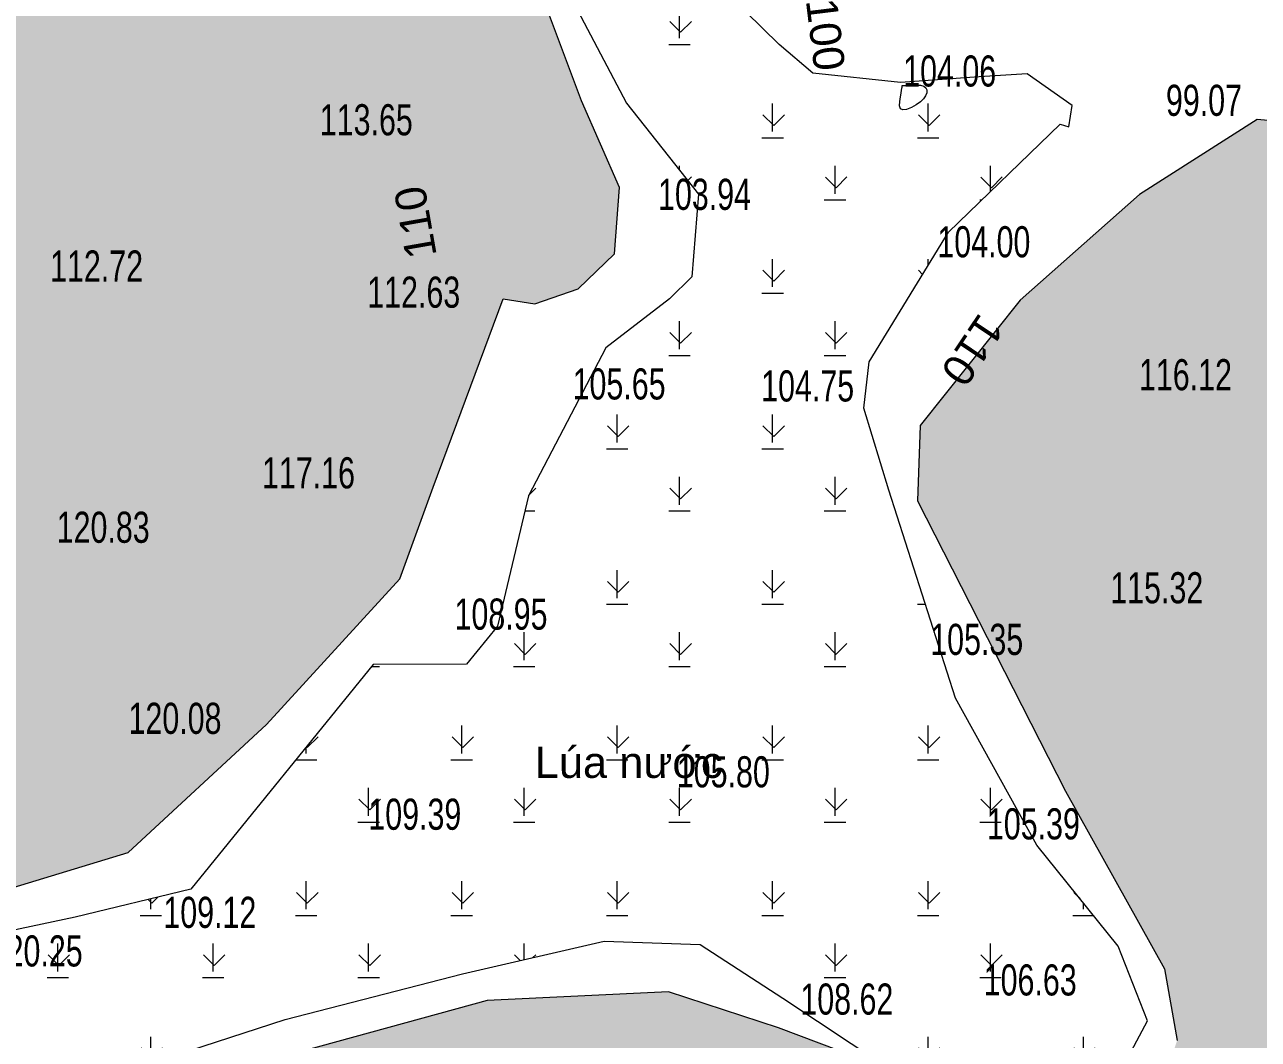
# Model space of a CAD drawing. Header units: metres. Extents: x 431006 to 434411, y 2469261 to 2473208.
# Drawn here: x 432569.8 to 432728.5, y 2471156.1 to 2471286.5 of the extents above; entities that cross this region are included whole.
import ezdxf
from ezdxf.enums import TextEntityAlignment as Align

# ---------------------------------------------------------------- set-up
doc = ezdxf.new("R2010")
doc.units = ezdxf.units.M
doc.header["$MEASUREMENT"] = 0
for name, color, linetype, lineweight in [('1', 8, 'Continuous', 18), ('CAO DO', 8, 'Continuous', 18), ('MH_DongMuc', 8, 'Continuous', 18), ('MH_DongMuc_Con', 8, 'Continuous', 18), ('ranh gioi thuc vat-ks', 8, 'RAO_T_VAT', 18), ('thuc vat-ks', 8, 'Continuous', 18)]:
    doc.layers.add(name, color=color, linetype=linetype, lineweight=lineweight)
doc.styles.add('ks_ten cong trinh', font='')
doc.styles.get("Standard").update_dxf_attribs({"font": 'arial.ttf'})
doc.styles.get('ks_ten cong trinh').set_extended_font_data('.VnArial')
doc.linetypes.add('RAO_T_VAT', pattern='A,0,[133,ltypeshp.shx,S=0.34,R=0,X=-0.17,Y=0],-2,[133,ltypeshp.shx,S=0.08,R=0,X=0,Y=0],-1.5,[133,ltypeshp.shx,S=0.08,R=0,X=0,Y=0],-1.5,[133,ltypeshp.shx,S=0.08,R=0,X=0,Y=0],-2', length=7)

msp = doc.modelspace()

# ---------------------------------------------------------------- hatches: boundary and pattern name
at = {"layer": 'thuc vat-ks'}
h = msp.add_hatch(dxfattribs=at)
h.set_pattern_fill('222B', color=9, scale=20, style=0, pattern_type=2)
h.set_pattern_definition([(0, (12.62, 4), (0, 20), [2.76, -17.24]), (0, (4.59, 12), (0, 20), [2.76, -17.24]), (90, (14, 4.8), (-20, 1e-15), [3.6, -16.4]), (90, (5.97, 12.8), (-20, 1e-15), [3.6, -16.4]), (45, (14, 4.8), (0, 20.00000619), [1.952, -26.33228]), (45, (5.97, 12.8), (0, 20.00000619), [1.952, -26.33228]), (315, (12.62, 6.18), (20.00000619, 0), [1.952, -26.33228]), (315, (4.59, 14.18), (20.00000619, 0), [1.952, -26.33228])])
h.paths.add_polyline_path([(432614.59, 2471204.25), (432591.14, 2471175.37), (432576.26, 2471171.77), (432556.39, 2471167.59), (432535.05, 2471155.47), (432517.25, 2471136.63), (432503.23, 2471128.48), (432504.69, 2471122.21), (432506.79, 2471118.03), (432509.72, 2471117.19), (432516.83, 2471118.45), (432534.4, 2471126.6), (432554.91, 2471143.52), (432569.79, 2471147.75), (432603.26, 2471158.61), (432626.1, 2471164.5), (432644.3, 2471168.68), (432656.64, 2471168.26), (432667.31, 2471161.36), (432680.53, 2471152.58), (432697.48, 2471150.49), (432711.08, 2471152.58), (432714.22, 2471158.43), (432710.45, 2471168.04), (432699.99, 2471181.06), (432689.53, 2471199.94), (432680.95, 2471226.69), (432677.73, 2471237.25), (432678.39, 2471243.18), (432688.63, 2471259.88), (432702.99, 2471273.75), (432704.1, 2471273.41), (432704.5, 2471276.17), (432698.73, 2471280.23), (432692.54, 2471279.83), (432682.45, 2471279.1), (432671.14, 2471280.32), (432666.82, 2471284.01), (432660.39, 2471290.35), (432660.47, 2471294.57), (432666.57, 2471297.17), (432677.8, 2471297.34), (432687.4, 2471294.08), (432697.69, 2471294.01), (432726.58, 2471295.04), (432734.43, 2471291.61), (432745.98, 2471289.24), (432751.26, 2471288.88), (432758.08, 2471292.7), (432783.59, 2471315.7), (432785.05, 2471316.26), (432791.3, 2471313.27), (432792.01, 2471309.49), (432777.24, 2471291.38), (432777.24, 2471286.45), (432781.26, 2471284.08), (432797.35, 2471278.24), (432799.72, 2471278.24), (432806.67, 2471294.12), (432815.65, 2471305.3), (432822.23, 2471308.59), (432841.79, 2471317.54), (432852.52, 2471314.28), (432859.46, 2471309.02), (432865.23, 2471308), (432872.55, 2471308.38), (432878.33, 2471313.13), (432893.6, 2471338.77), (432890.14, 2471340.82), (432870.75, 2471335.05), (432860.1, 2471330.95), (432853.42, 2471332.1), (432844.31, 2471335.95), (432832.64, 2471336.64), (432824.8, 2471332.23), (432821.96, 2471328.75), (432818.09, 2471328.18), (432809.67, 2471334.77), (432805.01, 2471337.84), (432799.43, 2471335.91), (432779.3, 2471325.11), (432760.91, 2471317.15), (432752.35, 2471316.97), (432727.42, 2471324.42), (432695.55, 2471336.47), (432686.26, 2471347.06), (432681.35, 2471357.6), (432677.15, 2471372.37), (432668.42, 2471384.18), (432659.32, 2471391.45), (432652.68, 2471395.16), (432644.97, 2471395.7), (432640.39, 2471391.48), (432626.33, 2471372.98), (432616.67, 2471363.29), (432596.07, 2471350.17), (432590.18, 2471350.06), (432585.2, 2471350.97), (432580.78, 2471355.15), (432578.51, 2471363.97), (432576.11, 2471378.67), (432572.75, 2471394.47), (432567.23, 2471406.09), (432563.21, 2471410.3), (432553.58, 2471414.91), (432541.4, 2471417.66), (432524.94, 2471419.01), (432516.71, 2471415.13), (432492.5, 2471437.8), (432487.11, 2471436.7), (432481.82, 2471433.61), (432479.42, 2471427.62), (432479.22, 2471424.83), (432484.31, 2471419.05), (432508.54, 2471390.63), (432514.14, 2471377.63), (432514.03, 2471360.2), (432505.08, 2471325.99), (432502.94, 2471305.29), (432498.31, 2471296.83), (432493.27, 2471295.22), (432479.36, 2471297.84), (432474.12, 2471303.07), (432434.81, 2471291.8), (432418.21, 2471296.03), (432418.01, 2471308.11), (432409.34, 2471308.51), (432397.85, 2471308.51), (432372, 2471319), (432362.23, 2471325.33), (432345.03, 2471328.01), (432316.08, 2471340.03), (432292.51, 2471348.95), (432287.6, 2471348.17), (432283.13, 2471343.38), (432282.35, 2471337.91), (432288.61, 2471331.22), (432304.89, 2471314.57), (432309, 2471297.98), (432317.75, 2471284.24), (432322.04, 2471281.39), (432333.66, 2471269.32), (432338.93, 2471259.46), (432340.91, 2471259.21), (432345.24, 2471265.51), (432356.53, 2471280.16), (432366.42, 2471286.88), (432374.63, 2471290.34), (432382.01, 2471292.49), (432385.06, 2471288.36), (432384.98, 2471280.8), (432381.55, 2471272.3), (432370.57, 2471251.15), (432363.65, 2471242.62), (432360.89, 2471238.13), (432362.34, 2471236.27), (432367.87, 2471236.96), (432376.24, 2471239.17), (432380.8, 2471239.1), (432387.82, 2471239.03), (432396.6, 2471231.5), (432399.55, 2471223.86), (432398.96, 2471219.85), (432392.2, 2471218.67), (432385.43, 2471214.17), (432382.39, 2471206.92), (432381.31, 2471191.23), (432383.18, 2471188.58), (432395.63, 2471191.81), (432401.8, 2471181.83), (432412.39, 2471181.73), (432429.05, 2471182.9), (432434.45, 2471180.36), (432439.45, 2471177.91), (432444.35, 2471177.72), (432447.58, 2471178.11), (432458.17, 2471193.87), (432457.87, 2471199.55), (432444.27, 2471216.14), (432432.03, 2471223.19), (432412.59, 2471229.46), (432396.91, 2471247.31), (432388.11, 2471258.56), (432389.96, 2471263.99), (432411.36, 2471268.81), (432436.22, 2471277.46), (432457.49, 2471280.55), (432466.24, 2471276.24), (432485.97, 2471276.52), (432491.52, 2471272.06), (432496.78, 2471245.97), (432503.8, 2471240.37), (432509.93, 2471239.67), (432517.3, 2471241.59), (432511.86, 2471279.42), (432515.04, 2471293.16), (432523.98, 2471304.36), (432549.58, 2471308.39), (432554.48, 2471309.7), (432571.02, 2471330.75), (432588.75, 2471333.7), (432640.97, 2471337.8), (432662.21, 2471330.95), (432664.86, 2471326.53), (432662.87, 2471319.46), (432652.25, 2471310.62), (432641.85, 2471300.9), (432639.65, 2471290.83), (432647.17, 2471276.46), (432656.46, 2471264.75), (432655.58, 2471254.14), (432652.7, 2471251.27), (432644.51, 2471244.98), (432634.56, 2471225.98), (432630.58, 2471209.18), (432626.59, 2471204.32)])
h = msp.add_hatch(dxfattribs=at)
h.set_pattern_fill('217B', color=9, scale=20, style=0, pattern_type=2)
h.set_pattern_definition([(0, (14.8, 7.6), (0, 20), [0, -20]), (0, (14.76, 7.848), (0, 20), [0, -20]), (0, (14.648, 8.07), (0, 20), [0, -20]), (0, (14.47, 8.248), (0, 20), [0, -20]), (0, (14.248, 8.36), (0, 20), [0, -20]), (0, (14, 8.4), (0, 20), [0, -20]), (0, (13.752, 8.36), (0, 20), [0, -20]), (0, (13.53, 8.248), (0, 20), [0, -20]), (0, (13.352, 8.07), (0, 20), [0, -20]), (0, (13.24, 7.848), (0, 20), [0, -20]), (0, (13.2, 7.6), (0, 20), [0, -20]), (0, (13.24, 7.352), (0, 20), [0, -20]), (0, (13.352, 7.13), (0, 20), [0, -20]), (0, (13.53, 6.952), (0, 20), [0, -20]), (0, (13.752, 6.84), (0, 20), [0, -20]), (0, (14, 6.8), (0, 20), [0, -20]), (0, (14.248, 6.84), (0, 20), [0, -20]), (0, (14.47, 6.952), (0, 20), [0, -20]), (0, (14.648, 7.13), (0, 20), [0, -20]), (0, (14.76, 7.352), (0, 20), [0, -20]), (0, (6.76, 15.352), (0, 20), [0, -20]), (0, (6.648, 15.13), (0, 20), [0, -20]), (0, (6.47, 14.952), (0, 20), [0, -20]), (0, (6.248, 14.84), (0, 20), [0, -20]), (0, (6, 14.8), (0, 20), [0, -20]), (0, (5.752, 14.84), (0, 20), [0, -20]), (0, (5.53, 14.952), (0, 20), [0, -20]), (0, (5.352, 15.13), (0, 20), [0, -20]), (0, (5.24, 15.352), (0, 20), [0, -20]), (0, (5.2, 15.6), (0, 20), [0, -20]), (0, (5.24, 15.848), (0, 20), [0, -20]), (0, (5.352, 16.07), (0, 20), [0, -20]), (0, (5.53, 16.248), (0, 20), [0, -20]), (0, (5.752, 16.36), (0, 20), [0, -20]), (0, (6, 16.4), (0, 20), [0, -20]), (0, (6.248, 16.36), (0, 20), [0, -20]), (0, (6.47, 16.248), (0, 20), [0, -20]), (0, (6.648, 16.07), (0, 20), [0, -20]), (0, (6.76, 15.848), (0, 20), [0, -20]), (0, (6.8, 15.6), (0, 20), [0, -20]), (0, (14, 4), (0, 20), [1.086, -18.914]), (0, (6, 12), (0, 20), [1.086, -18.914]), (90, (14, 4), (-20, 1e-15), [2.8, -17.2]), (90, (6, 12), (-20, 1e-15), [2.8, -17.2])])
h.paths.add_polyline_path([(432818.91, 2470904), (432917.28, 2471016.88), (432914.25, 2471037.42), (432919.3, 2471053.28), (432920.02, 2471063.41), (432916.76, 2471073), (432905.53, 2471077.89), (432892.3, 2471069.38), (432890.31, 2471056.18), (432891, 2471022.24), (432891, 2471009.03), (432888.1, 2471005.23), (432883.57, 2471003.97), (432869.81, 2471007.95), (432862.02, 2471016.27), (432862.72, 2471037), (432874.64, 2471086.23), (432877.11, 2471109.77), (432880.98, 2471125.58), (432884.33, 2471149.91), (432875.35, 2471169.01), (432859.74, 2471184.21), (432850.76, 2471197.46), (432852.07, 2471212.72), (432857.48, 2471229.56), (432878.23, 2471242.08), (432887.74, 2471250.5), (432887.96, 2471262.37), (432874.12, 2471272.95), (432852.5, 2471276.41), (432821.16, 2471267.34), (432809.06, 2471253.74), (432806.46, 2471241.22), (432810.57, 2471229.34), (432821.16, 2471217.9), (432824.4, 2471210.13), (432825.91, 2471194.02), (432815.96, 2471179.34), (432807.96, 2471171.35), (432803.86, 2471153.43), (432800.6, 2471117.91), (432790.2, 2471085.57), (432777.09, 2471080.48), (432738.72, 2471074.9), (432722.21, 2471072.23), (432713.71, 2471073.69), (432713.47, 2471083.63), (432719.78, 2471098.23), (432732.89, 2471106.72), (432744.31, 2471112.54), (432750.86, 2471120.79), (432755.96, 2471129.28), (432756.92, 2471142.94), (432747.08, 2471162.33), (432746.26, 2471181.4), (432745.23, 2471205.15), (432750.83, 2471228.79), (432753.08, 2471239.3), (432761.54, 2471259.12), (432759.57, 2471268.78), (432751.87, 2471272.25), (432728.3, 2471274.36), (432713.19, 2471264.71), (432697.85, 2471251.1), (432684.95, 2471234.99), (432684.61, 2471225.33), (432703.64, 2471187.99), (432716.4, 2471165.15), (432718.03, 2471155.93), (432715.86, 2471149.69), (432709.89, 2471146.71), (432695.5, 2471146.71), (432666.72, 2471157.56), (432652.6, 2471162.17), (432629.25, 2471161.08), (432583.8, 2471148.61), (432546.34, 2471135.32), (432527.23, 2471119.18), (432507.78, 2471113.66), (432500.59, 2471116.7), (432499.09, 2471127.39), (432505.09, 2471132.1), (432523.51, 2471150.49), (432544.75, 2471168.11), (432568.3, 2471175.6), (432583.08, 2471180.09), (432600.86, 2471196.56), (432618.04, 2471215.29), (432622.32, 2471227.06), (432631.31, 2471251.28), (432635.38, 2471250.64), (432640.95, 2471252.57), (432645.66, 2471257.06), (432646.3, 2471265.62), (432641.38, 2471276.74), (432635.61, 2471292.22), (432637.11, 2471302.28), (432650.17, 2471312.33), (432655.96, 2471317.04), (432658.74, 2471321.74), (432657.03, 2471326.02), (432647.18, 2471327.95), (432605.2, 2471327.52), (432586.57, 2471325.59), (432575.64, 2471321.32), (432559.75, 2471301.59), (432544.12, 2471298.81), (432532.34, 2471295.6), (432522.27, 2471291.11), (432519.7, 2471282.77), (432516.28, 2471272.07), (432521.85, 2471249.61), (432528.47, 2471221.48), (432526.76, 2471213.35), (432517.98, 2471209.07), (432510.06, 2471209.07), (432503.2, 2471215.71), (432498.7, 2471234.32), (432491.77, 2471258.72), (432486.2, 2471271.2), (432478.77, 2471273.74), (432448.81, 2471276.1), (432424.65, 2471269.19), (432402.19, 2471257.21), (432401.17, 2471249.11), (432407.42, 2471241.18), (432444.08, 2471222.71), (432456.92, 2471211.74), (432461.14, 2471200.65), (432461.81, 2471192.53), (432455.95, 2471184.28), (432452.75, 2471180.29), (432458.72, 2471162.98), (432456.59, 2471144.88), (432451.47, 2471131.47), (432449.98, 2471122.74), (432464.47, 2471102.43), (432486.64, 2471083.91), (432530.54, 2471047.44), (432573.56, 2471012.59), (432601.19, 2470998.97), (432636.77, 2470983.07), (432649.37, 2470964.02), (432658.94, 2470930.35), (432677.74, 2470882.5), (432685.86, 2470865.14), (432690.96, 2470855.52), (432694.74, 2470851.18), (432703.43, 2470851.93), (432722.69, 2470868.91), (432743.28, 2470881.74), (432764.13, 2470923.4), (432792.49, 2470940.54), (432813.25, 2470943.45), (432820.88, 2470938.36), (432818.59, 2470905.23)])

# ---------------------------------------------------------------- linework, layer by layer
at = {"layer": 'MH_DongMuc_Con', "color": 9, "lineweight": 0, "elevation": 104}
msp.add_lwpolyline([(432683.2, 2471275.63), (432682.74, 2471275.58), (432682.44, 2471275.74), (432682.3, 2471276.1), (432682.33, 2471276.67), (432682.42, 2471277.28), (432682.5, 2471277.75), (432682.56, 2471278.11), (432682.6, 2471278.33), (432682.62, 2471278.43), (432682.63, 2471278.46), (432682.64, 2471278.49), (432682.64, 2471278.52), (432682.64, 2471278.55), (432682.65, 2471278.57), (432682.65, 2471278.59), (432682.65, 2471278.62), (432682.64, 2471278.64), (432682.64, 2471278.67), (432682.64, 2471278.7), (432682.64, 2471278.72), (432682.65, 2471278.74), (432682.66, 2471278.74), (432682.69, 2471278.74), (432682.72, 2471278.74), (432682.82, 2471278.73), (432683.04, 2471278.73), (432683.38, 2471278.73), (432683.85, 2471278.75), (432684.43, 2471278.77), (432685.01, 2471278.75), (432685.43, 2471278.64), (432685.71, 2471278.44), (432685.84, 2471278.16), (432685.82, 2471277.79), (432685.67, 2471277.38), (432685.39, 2471276.99), (432684.99, 2471276.61), (432684.47, 2471276.24), (432683.83, 2471275.88), (432683.2, 2471275.63)], dxfattribs=at)
at = {"layer": 'ranh gioi thuc vat-ks', "color": 9, "lineweight": 0, "ltscale": 3}
for points in [[(432568.3, 2471175.6), (432583.08, 2471180.09), (432600.86, 2471196.56), (432618.04, 2471215.29), (432622.32, 2471227.06), (432631.31, 2471251.28), (432635.38, 2471250.64), (432640.95, 2471252.57), (432645.66, 2471257.06), (432646.3, 2471265.62), (432641.38, 2471276.74), (432635.61, 2471292.22)], [(432639.65, 2471290.83), (432647.17, 2471276.46), (432656.46, 2471264.75), (432655.58, 2471254.14), (432652.7, 2471251.27), (432644.51, 2471244.98), (432634.56, 2471225.98), (432630.58, 2471209.18), (432626.59, 2471204.32), (432614.59, 2471204.25), (432591.14, 2471175.37), (432576.26, 2471171.77), (432556.39, 2471167.59)], [(432711.08, 2471152.58), (432714.22, 2471158.43), (432710.45, 2471168.04), (432699.99, 2471181.06), (432689.53, 2471199.94), (432680.95, 2471226.69), (432677.73, 2471237.25), (432678.39, 2471243.18), (432688.63, 2471259.88), (432702.99, 2471273.75), (432704.1, 2471273.41), (432704.5, 2471276.17), (432698.73, 2471280.23), (432692.54, 2471279.83), (432682.45, 2471279.1), (432671.14, 2471280.32), (432666.82, 2471284.01), (432660.39, 2471290.35)], [(432756.92, 2471142.94), (432747.08, 2471162.33), (432746.26, 2471181.4), (432745.23, 2471205.15), (432750.83, 2471228.79), (432753.08, 2471239.3), (432761.54, 2471259.12), (432759.57, 2471268.78), (432751.87, 2471272.25), (432728.3, 2471274.36), (432713.19, 2471264.71), (432697.85, 2471251.1), (432684.95, 2471234.99), (432684.61, 2471225.33), (432703.64, 2471187.99), (432716.4, 2471165.15), (432718.03, 2471155.93)], [(432569.79, 2471147.75), (432603.26, 2471158.61), (432626.1, 2471164.5), (432644.3, 2471168.68), (432656.64, 2471168.26), (432667.31, 2471161.36), (432680.53, 2471152.58)], [(432695.5, 2471146.71), (432666.72, 2471157.56), (432652.6, 2471162.17), (432629.25, 2471161.08), (432583.8, 2471148.61)]]:
    msp.add_lwpolyline(points, dxfattribs=at)

# ---------------------------------------------------------------- texts
at = {"layer": '1', "color": 9, "linetype": 'Continuous', "style": 'ks_ten cong trinh'}
msp.add_text('Lóa n\xadíc', height=4, dxfattribs=at).set_placement((432647.46, 2471189.69), align=Align.CENTER)
at = {"layer": 'CAO DO', "color": 9, "lineweight": 0, "width": 0.7}
for s, p in [('104.06', (432682.78, 2471278.59, 104.06)), ('99.07', (432716.58, 2471274.82, 99.07)), ('113.65', (432607.73, 2471272.32, 113.64)), ('103.94', (432651.24, 2471262.73, 103.94)), ('104.00', (432687.18, 2471256.63, 104)), ('112.72', (432573.03, 2471253.51, 112.72)), ('112.63', (432613.83, 2471250.15, 112.63)), ('116.12', (432713.11, 2471239.54, 116.12)), ('105.65', (432640.25, 2471238.35, 105.65)), ('104.75', (432664.51, 2471238.09, 104.75)), ('117.16', (432600.29, 2471226.92, 117.16)), ('120.83', (432573.88, 2471219.92, 120.83)), ('115.32', (432709.42, 2471212.14, 115.32)), ('108.95', (432625.06, 2471208.75, 108.95)), ('105.35', (432686.26, 2471205.5, 105.35)), ('120.08', (432583.12, 2471195.35, 120.08)), ('105.80', (432653.66, 2471188.47, 105.8)), ('109.39', (432613.97, 2471183.02, 109.39)), ('105.39', (432693.55, 2471181.78, 105.39)), ('109.12', (432587.6, 2471170.4, 109.12)), ('120.25', (432565.26, 2471165.44, 120.25)), ('106.63', (432693.14, 2471161.71, 106.63)), ('108.62', (432669.55, 2471159.25, 108.62))]:
    msp.add_text(s, height=4, dxfattribs=at).set_placement(p)
at = {"layer": 'MH_DongMuc', "color": 9, "lineweight": 0}
for s, rotation, p in [('100', 276.9433, (432672.8, 2471285.29, 100)), ('110', 99.9404, (432620.01, 2471261.11, 110)), ('110', 236.1738, (432691.7, 2471244.68, 110))]:
    msp.add_text(s, height=4, rotation=rotation, dxfattribs=at).set_placement(p, align=Align.MIDDLE)

doc.saveas('drawing.dxf')
